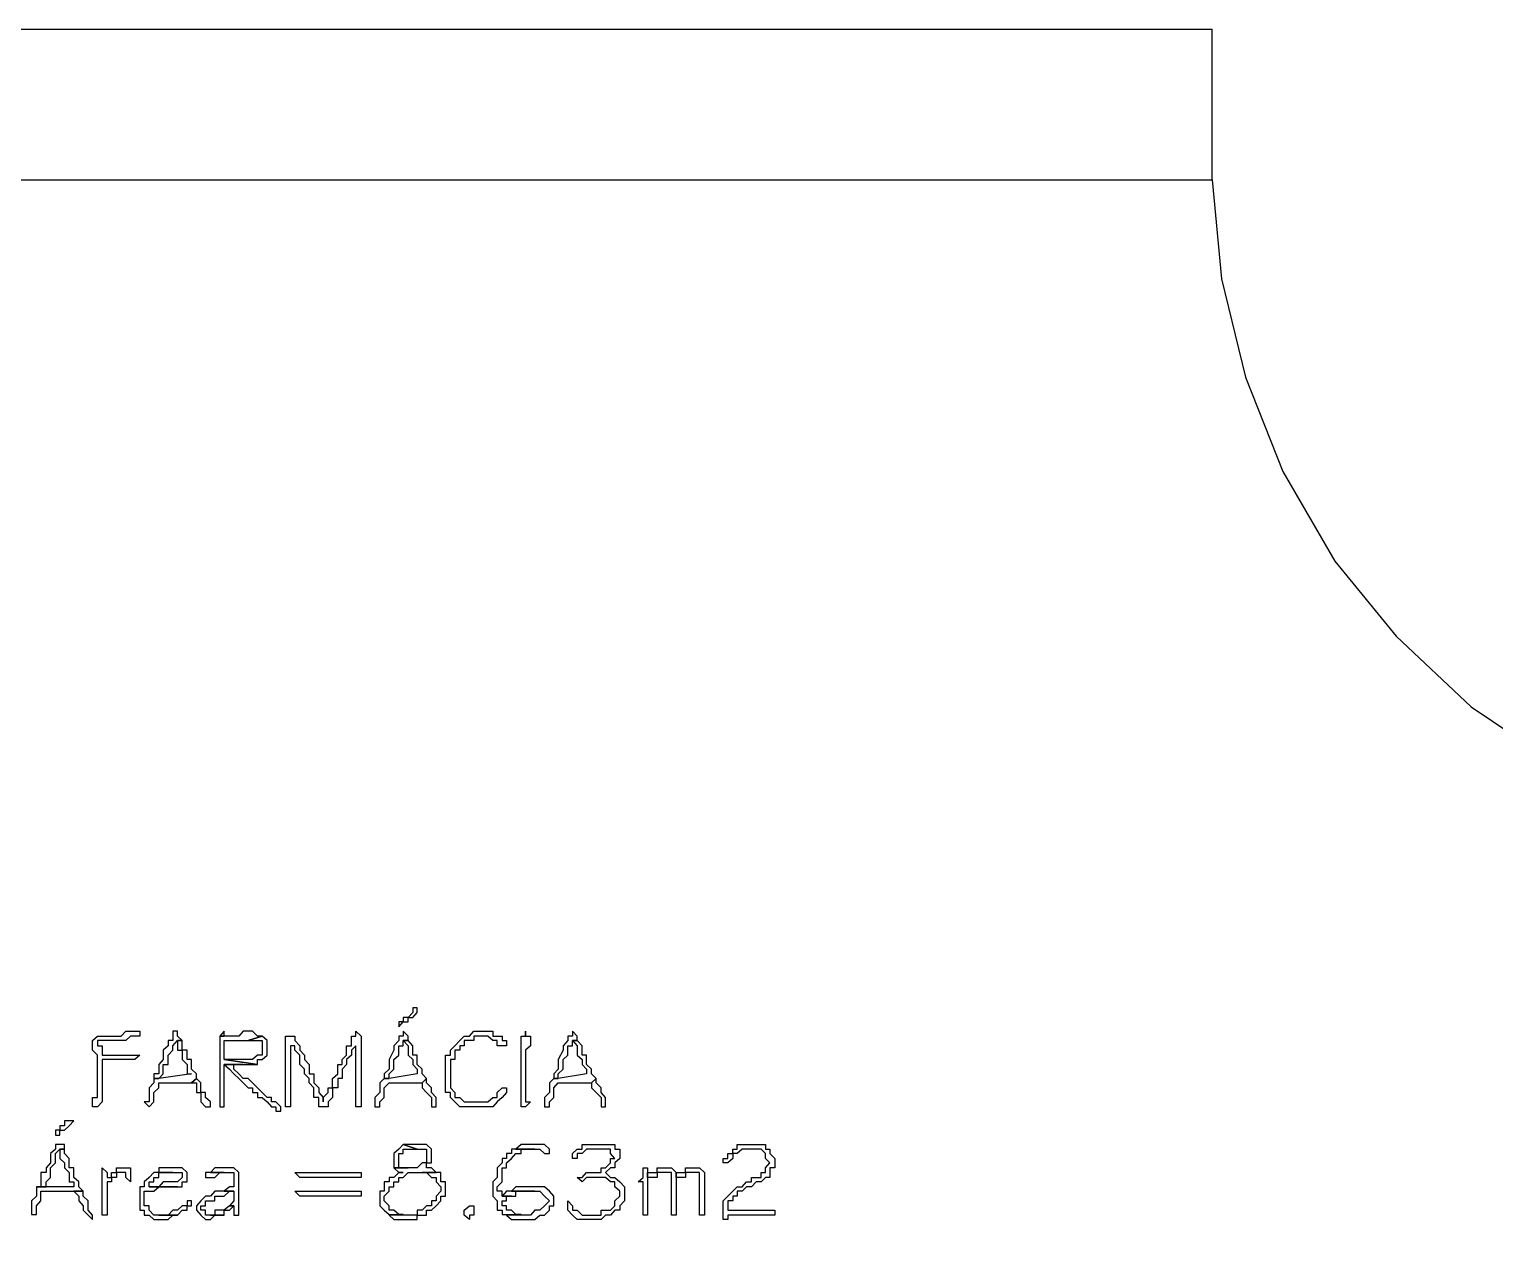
# Model space of a CAD drawing. Header units: millimetres. Extents: x -518.8 to -461.2, y 3.5 to 44.2.
# Drawn here: x -496.894 to -494.911, y 26.279 to 27.934 of the extents above; entities that cross this region are included whole.
import ezdxf

# ---------------------------------------------------------------- set-up
doc = ezdxf.new("R2010")
doc.units = ezdxf.units.MM
doc.header["$MEASUREMENT"] = 0
for name, color, linetype in [('10', 10, 'Continuous'), ('6', 6, 'Continuous'), ('MYSOLIDS', 7, 'Continuous')]:
    doc.layers.add(name, color=color, linetype=linetype)

msp = doc.modelspace()

# ---------------------------------------------------------------- linework, layer by layer
at = {"layer": '10'}
for points in [[(-498.6481, 27.9338), (-495.2933, 27.9338)], [(-495.2933, 27.73), (-495.2933, 27.9338)], [(-498.4504, 25.6488), (-498.4504, 27.73), (-495.2933, 27.73)]]:
    msp.add_lwpolyline(points, dxfattribs=at)
at = {"layer": '6'}
msp.add_lwpolyline([(-495.2933, 27.73), (-495.2805, 27.5962), (-495.2481, 27.4631), (-495.1978, 27.3353), (-495.1271, 27.2142), (-495.0444, 27.1127), (-494.9429, 27.0172), (-494.8286, 26.9406), (-494.7075, 26.8834), (-494.5737, 26.8451), (-494.4399, 26.8263)], dxfattribs=at)
at = {"layer": 'MYSOLIDS'}
for points in [[(-496.3692, 26.6097), (-496.3752, 26.6097), (-496.3752, 26.6037), (-496.3752, 26.6037), (-496.3812, 26.5969), (-496.3812, 26.5969), (-496.388, 26.5969), (-496.388, 26.5909), (-496.394, 26.5909), (-496.394, 26.5909), (-496.394, 26.5842), (-496.394, 26.5842), (-496.394, 26.5842), (-496.388, 26.5909), (-496.388, 26.5909), (-496.3812, 26.5909), (-496.3812, 26.5969), (-496.3752, 26.5969), (-496.3752, 26.5969), (-496.3692, 26.6037), (-496.3692, 26.6037), (-496.3692, 26.6037), (-496.3692, 26.6097), (-496.3692, 26.6097), (-496.3692, 26.6097)], [(-496.7955, 26.5458), (-496.7955, 26.5458), (-496.7887, 26.5458), (-496.7827, 26.5458), (-496.776, 26.5458), (-496.776, 26.5458), (-496.7699, 26.5458), (-496.7632, 26.5458), (-496.7572, 26.5458), (-496.7572, 26.5458), (-496.7572, 26.5458), (-496.7511, 26.5458), (-496.7511, 26.5458), (-496.7444, 26.5458), (-496.7444, 26.5458), (-496.7444, 26.5458), (-496.7444, 26.5458), (-496.7444, 26.5458), (-496.7511, 26.5398), (-496.7511, 26.5398), (-496.7572, 26.5398), (-496.7632, 26.5398), (-496.7699, 26.5398), (-496.776, 26.5398), (-496.7827, 26.5398), (-496.7827, 26.5398), (-496.7887, 26.5398), (-496.7955, 26.5398), (-496.7955, 26.5398), (-496.7955, 26.533), (-496.7955, 26.533), (-496.7955, 26.527), (-496.7955, 26.527), (-496.7955, 26.5203), (-496.7955, 26.5203), (-496.7955, 26.5142), (-496.7955, 26.5082), (-496.7955, 26.5015), (-496.7955, 26.4954), (-496.7955, 26.4887), (-496.7955, 26.4887), (-496.7955, 26.4827), (-496.7955, 26.4827), (-496.8015, 26.4759), (-496.8015, 26.4759), (-496.8015, 26.4759), (-496.8015, 26.4759), (-496.8083, 26.4759), (-496.8083, 26.4759), (-496.8083, 26.4827), (-496.8083, 26.4827), (-496.8083, 26.4887), (-496.8015, 26.4887), (-496.8015, 26.4954), (-496.8015, 26.5015), (-496.8015, 26.5082), (-496.8015, 26.5082), (-496.8015, 26.5142), (-496.8015, 26.5142), (-496.8015, 26.5203), (-496.8015, 26.527), (-496.8015, 26.533), (-496.8015, 26.533), (-496.8015, 26.5398), (-496.8015, 26.5458), (-496.8083, 26.5526), (-496.8083, 26.5526), (-496.8083, 26.5586), (-496.8083, 26.5654), (-496.8083, 26.5654), (-496.8083, 26.5654), (-496.8083, 26.5654), (-496.8015, 26.5714), (-496.8015, 26.5714), (-496.8015, 26.5714), (-496.8015, 26.5714), (-496.7955, 26.5714), (-496.7887, 26.5714), (-496.7827, 26.5714), (-496.7827, 26.5714), (-496.776, 26.5714), (-496.7699, 26.5714), (-496.7632, 26.5782), (-496.7632, 26.5782), (-496.7572, 26.5782), (-496.7511, 26.5782), (-496.7444, 26.5782), (-496.7444, 26.5782), (-496.7444, 26.5782), (-496.7444, 26.5782), (-496.7444, 26.5714), (-496.7444, 26.5714), (-496.7444, 26.5714), (-496.7444, 26.5714), (-496.7511, 26.5714), (-496.7511, 26.5714), (-496.7572, 26.5714), (-496.7632, 26.5654), (-496.7699, 26.5654), (-496.776, 26.5654), (-496.7827, 26.5654), (-496.7887, 26.5654), (-496.7887, 26.5654), (-496.7955, 26.5654), (-496.7955, 26.5654), (-496.8015, 26.5654), (-496.8015, 26.5586), (-496.7955, 26.5586), (-496.7955, 26.5526), (-496.7955, 26.5526), (-496.7955, 26.5458), (-496.7955, 26.5458), (-496.7955, 26.5458), (-496.7955, 26.5458)], [(-496.6933, 26.5782), (-496.6933, 26.5782), (-496.7, 26.5782), (-496.7, 26.5714), (-496.7, 26.5714), (-496.7, 26.5654), (-496.706, 26.5654), (-496.706, 26.5586), (-496.7128, 26.5526), (-496.7128, 26.5398), (-496.7128, 26.5398), (-496.7188, 26.533), (-496.7188, 26.533), (-496.7188, 26.527), (-496.7188, 26.5203), (-496.7256, 26.5203), (-496.7256, 26.5142), (-496.7188, 26.5142), (-496.7128, 26.5203), (-496.7128, 26.5203), (-496.7128, 26.527), (-496.7128, 26.533), (-496.706, 26.533), (-496.706, 26.533), (-496.706, 26.5398), (-496.706, 26.5458), (-496.706, 26.5458), (-496.7, 26.5526), (-496.7, 26.5586), (-496.7, 26.5586), (-496.6933, 26.5654), (-496.6872, 26.5654), (-496.6933, 26.5714), (-496.6933, 26.5782), (-496.6933, 26.5782), (-496.6933, 26.5782)], [(-496.5978, 26.5782), (-496.5978, 26.5782), (-496.5978, 26.5782), (-496.6045, 26.5782), (-496.6105, 26.5714), (-496.6105, 26.5714), (-496.6173, 26.5714), (-496.6173, 26.5714), (-496.6233, 26.5714), (-496.6301, 26.5714), (-496.6361, 26.5714), (-496.6361, 26.4827), (-496.6361, 26.4759), (-496.6301, 26.4759), (-496.6301, 26.4759), (-496.6301, 26.4827), (-496.6301, 26.4827), (-496.6301, 26.533), (-496.6045, 26.533), (-496.6045, 26.533), (-496.5978, 26.533), (-496.5918, 26.533), (-496.5918, 26.533), (-496.585, 26.533), (-496.6301, 26.5398), (-496.6301, 26.5654), (-496.6301, 26.5654), (-496.6233, 26.5654), (-496.6173, 26.5654), (-496.6173, 26.5654), (-496.6105, 26.5654), (-496.6045, 26.5654), (-496.6045, 26.5654), (-496.5978, 26.5654), (-496.579, 26.5714), (-496.579, 26.5714), (-496.585, 26.5714), (-496.585, 26.5714), (-496.5918, 26.5782), (-496.5978, 26.5782), (-496.5978, 26.5782)], [(-496.6301, 26.5782), (-496.6361, 26.5714), (-496.6361, 26.5714), (-496.6301, 26.5714), (-496.6301, 26.5782), (-496.6301, 26.5782), (-496.6301, 26.5782)], [(-496.5406, 26.5586), (-496.5406, 26.5586), (-496.5406, 26.5526), (-496.5406, 26.5458), (-496.5406, 26.5398), (-496.5406, 26.5398), (-496.5406, 26.533), (-496.5406, 26.533), (-496.5406, 26.527), (-496.5406, 26.5203), (-496.5406, 26.5142), (-496.5406, 26.5142), (-496.5406, 26.5082), (-496.5406, 26.5082), (-496.5406, 26.5015), (-496.5406, 26.4954), (-496.5406, 26.4887), (-496.5406, 26.4887), (-496.5406, 26.4827), (-496.5406, 26.4759), (-496.5406, 26.4759), (-496.5406, 26.4759), (-496.5406, 26.4759), (-496.5406, 26.4759), (-496.5474, 26.4759), (-496.5474, 26.4759), (-496.5474, 26.4827), (-496.5474, 26.4827), (-496.5474, 26.4827), (-496.5474, 26.4827), (-496.5474, 26.4887), (-496.5474, 26.4887), (-496.5474, 26.4954), (-496.5474, 26.5015), (-496.5474, 26.5082), (-496.5474, 26.5082), (-496.5474, 26.5142), (-496.5474, 26.5203), (-496.5474, 26.527), (-496.5474, 26.527), (-496.5474, 26.533), (-496.5474, 26.5398), (-496.5474, 26.5458), (-496.5474, 26.5458), (-496.5474, 26.5526), (-496.5474, 26.5586), (-496.5474, 26.5586), (-496.5474, 26.5654), (-496.5474, 26.5654), (-496.5474, 26.5714), (-496.5474, 26.5714), (-496.5474, 26.5714), (-496.5474, 26.5714), (-496.5406, 26.5714), (-496.5406, 26.5714), (-496.5406, 26.5714), (-496.5346, 26.5714), (-496.5346, 26.5654), (-496.5278, 26.5586), (-496.5278, 26.5586), (-496.5278, 26.5526), (-496.5278, 26.5526), (-496.5278, 26.5526), (-496.5218, 26.5458), (-496.5218, 26.5398), (-496.5218, 26.5398), (-496.5151, 26.533), (-496.5151, 26.527), (-496.5151, 26.5203), (-496.509, 26.5203), (-496.509, 26.5142), (-496.509, 26.5142), (-496.509, 26.5082), (-496.5023, 26.5015), (-496.5023, 26.5015), (-496.5023, 26.4954), (-496.4963, 26.4887), (-496.4963, 26.4827), (-496.4963, 26.4827), (-496.4963, 26.4887), (-496.4963, 26.4887), (-496.4895, 26.4954), (-496.4895, 26.4954), (-496.4895, 26.5015), (-496.4835, 26.5015), (-496.4835, 26.5082), (-496.4835, 26.5142), (-496.4835, 26.5142), (-496.4767, 26.5203), (-496.4767, 26.527), (-496.4767, 26.533), (-496.4707, 26.533), (-496.4707, 26.5398), (-496.4647, 26.5458), (-496.4647, 26.5526), (-496.4647, 26.5586), (-496.4579, 26.5586), (-496.4579, 26.5654), (-496.4579, 26.5654), (-496.4579, 26.5714), (-496.4519, 26.5714), (-496.4519, 26.5714), (-496.4519, 26.5782), (-496.4519, 26.5782), (-496.4451, 26.5714), (-496.4451, 26.5714), (-496.4451, 26.5714), (-496.4451, 26.5714), (-496.4451, 26.4827), (-496.4451, 26.4759), (-496.4451, 26.4759), (-496.4519, 26.4759), (-496.4519, 26.4759), (-496.4519, 26.4759), (-496.4519, 26.4759), (-496.4519, 26.4827), (-496.4519, 26.4827), (-496.4519, 26.5586), (-496.4579, 26.5526), (-496.4579, 26.5458), (-496.4647, 26.5398), (-496.4647, 26.5398), (-496.4647, 26.533), (-496.4707, 26.527), (-496.4707, 26.5203), (-496.4707, 26.5142), (-496.4767, 26.5142), (-496.4767, 26.5082), (-496.4767, 26.5082), (-496.4767, 26.5015), (-496.4835, 26.5015), (-496.4835, 26.4954), (-496.4835, 26.4954), (-496.4835, 26.4887), (-496.4835, 26.4887), (-496.4895, 26.4827), (-496.4895, 26.4759), (-496.4963, 26.4759), (-496.4963, 26.4759), (-496.4963, 26.4759), (-496.5023, 26.4759), (-496.5023, 26.4759), (-496.5023, 26.4759), (-496.5023, 26.4827), (-496.5023, 26.4887), (-496.5023, 26.4887), (-496.509, 26.4887), (-496.509, 26.4954), (-496.509, 26.5015), (-496.5151, 26.5082), (-496.5151, 26.5142), (-496.5151, 26.5142), (-496.5218, 26.5203), (-496.5218, 26.527), (-496.5218, 26.527), (-496.5278, 26.533), (-496.5278, 26.5398), (-496.5278, 26.5398), (-496.5278, 26.5458), (-496.5346, 26.5526), (-496.5346, 26.5526), (-496.5346, 26.5586), (-496.5346, 26.5586), (-496.5406, 26.5586), (-496.5406, 26.5586), (-496.5406, 26.5586), (-496.5406, 26.5586)], [(-496.388, 26.5782), (-496.388, 26.5782), (-496.388, 26.5782), (-496.388, 26.5714), (-496.394, 26.5714), (-496.394, 26.5654), (-496.394, 26.5654), (-496.4008, 26.5586), (-496.4008, 26.5526), (-496.4068, 26.5398), (-496.4068, 26.5398), (-496.4068, 26.533), (-496.4068, 26.533), (-496.4068, 26.527), (-496.4136, 26.5203), (-496.4136, 26.5203), (-496.4136, 26.5142), (-496.4068, 26.5142), (-496.4068, 26.5203), (-496.4068, 26.5203), (-496.4008, 26.527), (-496.4008, 26.533), (-496.4008, 26.533), (-496.4008, 26.533), (-496.4008, 26.5398), (-496.394, 26.5458), (-496.394, 26.5458), (-496.394, 26.5526), (-496.394, 26.5586), (-496.388, 26.5586), (-496.388, 26.5654), (-496.3812, 26.5654), (-496.3812, 26.5714), (-496.388, 26.5782), (-496.388, 26.5782), (-496.388, 26.5782)], [(-496.2797, 26.5714), (-496.2857, 26.5714), (-496.2925, 26.5714), (-496.2925, 26.5654), (-496.2985, 26.5654), (-496.3053, 26.5654), (-496.3053, 26.5586), (-496.3113, 26.5586), (-496.3113, 26.5526), (-496.3113, 26.5526), (-496.3181, 26.5526), (-496.3181, 26.5458), (-496.3181, 26.5398), (-496.3241, 26.5398), (-496.3241, 26.5398), (-496.3241, 26.533), (-496.3241, 26.527), (-496.3241, 26.5203), (-496.3241, 26.5203), (-496.3241, 26.5142), (-496.3241, 26.5082), (-496.3241, 26.5082), (-496.3241, 26.5015), (-496.3181, 26.4954), (-496.3181, 26.4954), (-496.3181, 26.4887), (-496.3113, 26.4887), (-496.3113, 26.4887), (-496.3053, 26.4827), (-496.2985, 26.4827), (-496.2985, 26.4827), (-496.2925, 26.4827), (-496.2925, 26.4827), (-496.2857, 26.4827), (-496.2797, 26.4827), (-496.2737, 26.4827), (-496.2737, 26.4827), (-496.2737, 26.4827), (-496.2669, 26.4887), (-496.2609, 26.4887), (-496.2609, 26.4954), (-496.2609, 26.4954), (-496.2542, 26.5015), (-496.2542, 26.5015), (-496.2481, 26.5015), (-496.2481, 26.5015), (-496.2481, 26.5015), (-496.2481, 26.5015), (-496.2481, 26.5015), (-496.2481, 26.4954), (-496.2481, 26.4954), (-496.2542, 26.4887), (-496.2542, 26.4887), (-496.2609, 26.4827), (-496.2609, 26.4827), (-496.2669, 26.4759), (-496.2669, 26.4759), (-496.2737, 26.4759), (-496.2737, 26.4759), (-496.2797, 26.4759), (-496.2857, 26.4759), (-496.2857, 26.4759), (-496.2925, 26.4759), (-496.2925, 26.4759), (-496.2985, 26.4759), (-496.3053, 26.4759), (-496.3053, 26.4759), (-496.3113, 26.4759), (-496.3181, 26.4827), (-496.3181, 26.4827), (-496.3241, 26.4887), (-496.3241, 26.4887), (-496.3241, 26.4954), (-496.3308, 26.4954), (-496.3308, 26.5015), (-496.3308, 26.5082), (-496.3308, 26.5082), (-496.3308, 26.5142), (-496.3308, 26.5203), (-496.3308, 26.5203), (-496.3308, 26.527), (-496.3308, 26.533), (-496.3308, 26.5398), (-496.3308, 26.5398), (-496.3308, 26.5458), (-496.3241, 26.5458), (-496.3241, 26.5526), (-496.3181, 26.5586), (-496.3181, 26.5586), (-496.3181, 26.5586), (-496.3113, 26.5654), (-496.3113, 26.5654), (-496.3053, 26.5714), (-496.2985, 26.5714), (-496.2985, 26.5714), (-496.2925, 26.5782), (-496.2857, 26.5782), (-496.2857, 26.5782), (-496.2797, 26.5782), (-496.2797, 26.5782), (-496.2737, 26.5782), (-496.2669, 26.5782), (-496.2669, 26.5714), (-496.2609, 26.5714), (-496.2542, 26.5714), (-496.2542, 26.5654), (-496.2481, 26.5654), (-496.2481, 26.5586), (-496.2481, 26.5586), (-496.2481, 26.5586), (-496.2481, 26.5586), (-496.2542, 26.5586), (-496.2542, 26.5586), (-496.2542, 26.5586), (-496.2542, 26.5586), (-496.2609, 26.5586), (-496.2609, 26.5586), (-496.2609, 26.5654), (-496.2669, 26.5654), (-496.2669, 26.5654), (-496.2737, 26.5714), (-496.2797, 26.5714), (-496.2797, 26.5714), (-496.2797, 26.5714), (-496.2797, 26.5714), (-496.2797, 26.5714)], [(-496.2226, 26.5142), (-496.2226, 26.5142), (-496.2226, 26.5082), (-496.2226, 26.5015), (-496.2226, 26.4954), (-496.2226, 26.4954), (-496.2226, 26.4887), (-496.2226, 26.4827), (-496.2158, 26.4827), (-496.2158, 26.4827), (-496.2226, 26.4759), (-496.2226, 26.4759), (-496.2226, 26.4759), (-496.2226, 26.4759), (-496.2226, 26.4759), (-496.2226, 26.4759), (-496.2286, 26.4759), (-496.2286, 26.4759), (-496.2286, 26.4827), (-496.2286, 26.4827), (-496.2286, 26.4827), (-496.2286, 26.4887), (-496.2286, 26.4887), (-496.2286, 26.4954), (-496.2286, 26.5015), (-496.2286, 26.5082), (-496.2286, 26.5142), (-496.2286, 26.5142), (-496.2286, 26.5203), (-496.2286, 26.527), (-496.2286, 26.527), (-496.2286, 26.533), (-496.2286, 26.5398), (-496.2286, 26.5458), (-496.2286, 26.5458), (-496.2286, 26.5526), (-496.2286, 26.5586), (-496.2286, 26.5654), (-496.2286, 26.5654), (-496.2286, 26.5714), (-496.2286, 26.5714), (-496.2286, 26.5714), (-496.2226, 26.5714), (-496.2226, 26.5714), (-496.2226, 26.5782), (-496.2226, 26.5782), (-496.2226, 26.5714), (-496.2226, 26.5714), (-496.2158, 26.5714), (-496.2158, 26.5714), (-496.2158, 26.5654), (-496.2158, 26.5654), (-496.2158, 26.5586), (-496.2158, 26.5586), (-496.2226, 26.5526), (-496.2226, 26.5458), (-496.2226, 26.5458), (-496.2226, 26.5398), (-496.2226, 26.533), (-496.2226, 26.527), (-496.2226, 26.527), (-496.2226, 26.5203), (-496.2226, 26.5142), (-496.2226, 26.5142), (-496.2226, 26.5142), (-496.2226, 26.5142)], [(-496.1587, 26.5782), (-496.1587, 26.5782), (-496.1587, 26.5782), (-496.1587, 26.5714), (-496.1654, 26.5714), (-496.1654, 26.5654), (-496.1654, 26.5654), (-496.1714, 26.5586), (-496.1714, 26.5526), (-496.1782, 26.5398), (-496.1782, 26.5398), (-496.1782, 26.533), (-496.1782, 26.533), (-496.1782, 26.527), (-496.1842, 26.5203), (-496.1842, 26.5203), (-496.1842, 26.5142), (-496.1782, 26.5142), (-496.1782, 26.5203), (-496.1782, 26.5203), (-496.1714, 26.527), (-496.1714, 26.533), (-496.1714, 26.533), (-496.1714, 26.533), (-496.1714, 26.5398), (-496.1654, 26.5458), (-496.1654, 26.5458), (-496.1654, 26.5526), (-496.1654, 26.5586), (-496.1587, 26.5586), (-496.1587, 26.5654), (-496.1527, 26.5654), (-496.1527, 26.5714), (-496.1587, 26.5782), (-496.1587, 26.5782), (-496.1587, 26.5782)], [(-496.6872, 26.5654), (-496.6933, 26.5654), (-496.6933, 26.5654), (-496.6933, 26.5586), (-496.6933, 26.5526), (-496.6872, 26.5526), (-496.6872, 26.5458), (-496.6872, 26.5398), (-496.6872, 26.5398), (-496.6805, 26.533), (-496.6805, 26.533), (-496.6805, 26.527), (-496.6805, 26.5203), (-496.6745, 26.5203), (-496.7188, 26.5142), (-496.7256, 26.5142), (-496.7256, 26.5082), (-496.7256, 26.5082), (-496.7316, 26.5015), (-496.7316, 26.4954), (-496.7316, 26.4954), (-496.7316, 26.4887), (-496.7316, 26.4827), (-496.7384, 26.4827), (-496.7384, 26.4827), (-496.7316, 26.4759), (-496.7316, 26.4759), (-496.7316, 26.4759), (-496.7316, 26.4759), (-496.7256, 26.4827), (-496.7256, 26.4887), (-496.7256, 26.4887), (-496.7256, 26.4954), (-496.7188, 26.5015), (-496.7188, 26.5015), (-496.7188, 26.5082), (-496.6745, 26.5082), (-496.6677, 26.5142), (-496.6677, 26.5142), (-496.6677, 26.5203), (-496.6745, 26.527), (-496.6745, 26.527), (-496.6745, 26.533), (-496.6745, 26.5398), (-496.6805, 26.5398), (-496.6805, 26.5458), (-496.6805, 26.5458), (-496.6805, 26.5526), (-496.6805, 26.5526), (-496.6872, 26.5526), (-496.6872, 26.5586), (-496.6872, 26.5654), (-496.6872, 26.5654), (-496.6872, 26.5654)], [(-496.579, 26.5714), (-496.5978, 26.5654), (-496.5978, 26.5654), (-496.5918, 26.5654), (-496.585, 26.5654), (-496.585, 26.5654), (-496.579, 26.5654), (-496.579, 26.5586), (-496.579, 26.5526), (-496.579, 26.5526), (-496.579, 26.5526), (-496.579, 26.5458), (-496.585, 26.5458), (-496.5918, 26.5398), (-496.5918, 26.5398), (-496.5918, 26.5398), (-496.5978, 26.5398), (-496.6045, 26.5398), (-496.6045, 26.5398), (-496.6105, 26.5398), (-496.6173, 26.5398), (-496.6233, 26.5398), (-496.6301, 26.5398), (-496.585, 26.533), (-496.585, 26.5398), (-496.579, 26.5398), (-496.579, 26.5398), (-496.5722, 26.5458), (-496.5722, 26.5458), (-496.5722, 26.5526), (-496.5722, 26.5526), (-496.5722, 26.5586), (-496.5722, 26.5654), (-496.5722, 26.5654), (-496.579, 26.5714), (-496.579, 26.5714)], [(-496.3812, 26.5654), (-496.388, 26.5654), (-496.388, 26.5654), (-496.3812, 26.5586), (-496.3812, 26.5526), (-496.3812, 26.5526), (-496.3812, 26.5458), (-496.3752, 26.5398), (-496.3752, 26.5398), (-496.3752, 26.533), (-496.3752, 26.533), (-496.3692, 26.527), (-496.3692, 26.5203), (-496.3692, 26.5203), (-496.4068, 26.5142), (-496.4136, 26.5142), (-496.4196, 26.5082), (-496.4196, 26.5082), (-496.4196, 26.5015), (-496.4196, 26.4954), (-496.4196, 26.4954), (-496.4263, 26.4887), (-496.4263, 26.4827), (-496.4263, 26.4827), (-496.4263, 26.4827), (-496.4263, 26.4759), (-496.4263, 26.4759), (-496.4196, 26.4759), (-496.4196, 26.4759), (-496.4196, 26.4827), (-496.4136, 26.4887), (-496.4136, 26.4887), (-496.4136, 26.4954), (-496.4136, 26.5015), (-496.4136, 26.5015), (-496.4068, 26.5082), (-496.3624, 26.5082), (-496.3564, 26.5142), (-496.3564, 26.5142), (-496.3624, 26.5203), (-496.3624, 26.527), (-496.3624, 26.527), (-496.3692, 26.533), (-496.3692, 26.5398), (-496.3692, 26.5398), (-496.3692, 26.5458), (-496.3752, 26.5458), (-496.3752, 26.5526), (-496.3752, 26.5526), (-496.3752, 26.5526), (-496.3752, 26.5586), (-496.3812, 26.5654), (-496.3812, 26.5654), (-496.3812, 26.5654)], [(-496.1527, 26.5654), (-496.1587, 26.5654), (-496.1587, 26.5654), (-496.1527, 26.5586), (-496.1527, 26.5526), (-496.1527, 26.5526), (-496.1527, 26.5458), (-496.1459, 26.5398), (-496.1459, 26.5398), (-496.1459, 26.533), (-496.1459, 26.533), (-496.1399, 26.527), (-496.1399, 26.5203), (-496.1399, 26.5203), (-496.1782, 26.5142), (-496.1842, 26.5142), (-496.1902, 26.5082), (-496.1902, 26.5082), (-496.1902, 26.5015), (-496.1902, 26.4954), (-496.1902, 26.4954), (-496.197, 26.4887), (-496.197, 26.4827), (-496.197, 26.4827), (-496.197, 26.4827), (-496.197, 26.4759), (-496.197, 26.4759), (-496.1902, 26.4759), (-496.1902, 26.4759), (-496.1902, 26.4827), (-496.1842, 26.4887), (-496.1842, 26.4887), (-496.1842, 26.4954), (-496.1842, 26.5015), (-496.1842, 26.5015), (-496.1782, 26.5082), (-496.1331, 26.5082), (-496.1271, 26.5142), (-496.1271, 26.5142), (-496.1331, 26.5203), (-496.1331, 26.527), (-496.1331, 26.527), (-496.1399, 26.533), (-496.1399, 26.5398), (-496.1399, 26.5398), (-496.1399, 26.5458), (-496.1459, 26.5458), (-496.1459, 26.5526), (-496.1459, 26.5526), (-496.1459, 26.5526), (-496.1459, 26.5586), (-496.1527, 26.5654), (-496.1527, 26.5654), (-496.1527, 26.5654)], [(-496.6677, 26.5142), (-496.6745, 26.5082), (-496.6745, 26.5082), (-496.6677, 26.5082), (-496.6677, 26.5015), (-496.6677, 26.4954), (-496.6617, 26.4954), (-496.6617, 26.4887), (-496.6617, 26.4827), (-496.6557, 26.4759), (-496.6557, 26.4759), (-496.6557, 26.4759), (-496.6489, 26.4759), (-496.6489, 26.4759), (-496.6489, 26.4827), (-496.6557, 26.4887), (-496.6557, 26.4954), (-496.6617, 26.4954), (-496.6617, 26.5015), (-496.6617, 26.5082), (-496.6677, 26.5142), (-496.6677, 26.5142)], [(-496.6045, 26.533), (-496.6301, 26.533), (-496.6233, 26.527), (-496.6233, 26.527), (-496.6173, 26.5203), (-496.6105, 26.5142), (-496.6105, 26.5142), (-496.6045, 26.5082), (-496.6045, 26.5082), (-496.5978, 26.5015), (-496.5978, 26.5015), (-496.5918, 26.5015), (-496.5918, 26.4954), (-496.585, 26.4954), (-496.585, 26.4887), (-496.579, 26.4887), (-496.579, 26.4887), (-496.5722, 26.4827), (-496.5662, 26.4759), (-496.5662, 26.4759), (-496.5602, 26.4759), (-496.5602, 26.4699), (-496.5534, 26.4699), (-496.5534, 26.4759), (-496.5534, 26.4759), (-496.5534, 26.4759), (-496.5534, 26.4759), (-496.5602, 26.4827), (-496.5602, 26.4827), (-496.5662, 26.4827), (-496.5662, 26.4887), (-496.5662, 26.4887), (-496.5722, 26.4887), (-496.579, 26.4954), (-496.579, 26.4954), (-496.585, 26.5015), (-496.585, 26.5015), (-496.5918, 26.5082), (-496.5918, 26.5082), (-496.5978, 26.5142), (-496.5978, 26.5142), (-496.6045, 26.5142), (-496.6105, 26.5203), (-496.6105, 26.5203), (-496.6173, 26.527), (-496.6173, 26.533), (-496.6173, 26.533), (-496.6105, 26.533), (-496.6045, 26.533), (-496.6045, 26.533)], [(-496.3564, 26.5142), (-496.3624, 26.5082), (-496.3624, 26.5082), (-496.3624, 26.5082), (-496.3624, 26.5015), (-496.3564, 26.4954), (-496.3564, 26.4954), (-496.3496, 26.4887), (-496.3496, 26.4827), (-496.3496, 26.4759), (-496.3436, 26.4759), (-496.3436, 26.4759), (-496.3436, 26.4759), (-496.3436, 26.4759), (-496.3436, 26.4827), (-496.3436, 26.4887), (-496.3496, 26.4954), (-496.3496, 26.4954), (-496.3496, 26.5015), (-496.3564, 26.5082), (-496.3564, 26.5142), (-496.3564, 26.5142)], [(-496.1271, 26.5142), (-496.1331, 26.5082), (-496.1331, 26.5082), (-496.1331, 26.5082), (-496.1331, 26.5015), (-496.1271, 26.4954), (-496.1271, 26.4954), (-496.1203, 26.4887), (-496.1203, 26.4827), (-496.1203, 26.4759), (-496.1143, 26.4759), (-496.1143, 26.4759), (-496.1143, 26.4759), (-496.1143, 26.4759), (-496.1143, 26.4827), (-496.1143, 26.4887), (-496.1203, 26.4954), (-496.1203, 26.4954), (-496.1203, 26.5015), (-496.1271, 26.5082), (-496.1271, 26.5142), (-496.1271, 26.5142)], [(-496.8399, 26.4571), (-496.8399, 26.4571), (-496.8466, 26.4571), (-496.8466, 26.4571), (-496.8466, 26.4503), (-496.8527, 26.4503), (-496.8527, 26.4443), (-496.8587, 26.4443), (-496.8587, 26.4443), (-496.8587, 26.4375), (-496.8587, 26.4375), (-496.8587, 26.4375), (-496.8587, 26.4375), (-496.8527, 26.4375), (-496.8527, 26.4375), (-496.8527, 26.4443), (-496.8466, 26.4443), (-496.8466, 26.4443), (-496.8399, 26.4503), (-496.8399, 26.4503), (-496.8399, 26.4503), (-496.8339, 26.4571), (-496.8339, 26.4571), (-496.8399, 26.4571), (-496.8399, 26.4571)], [(-496.8466, 26.4188), (-496.8527, 26.4188), (-496.8527, 26.4127), (-496.8527, 26.4127), (-496.8527, 26.406), (-496.8466, 26.4), (-496.8466, 26.4), (-496.8466, 26.3932), (-496.8466, 26.3932), (-496.8399, 26.3872), (-496.8399, 26.3804), (-496.8399, 26.3744), (-496.8339, 26.3744), (-496.8339, 26.3676), (-496.8714, 26.3676), (-496.8842, 26.3676), (-496.8842, 26.3616), (-496.8842, 26.3548), (-496.8842, 26.3548), (-496.891, 26.3488), (-496.891, 26.3488), (-496.891, 26.3421), (-496.891, 26.336), (-496.891, 26.33), (-496.891, 26.33), (-496.891, 26.33), (-496.891, 26.33), (-496.891, 26.33), (-496.8842, 26.33), (-496.8842, 26.336), (-496.8842, 26.3421), (-496.8842, 26.3421), (-496.8782, 26.3488), (-496.8782, 26.3488), (-496.8782, 26.3548), (-496.8782, 26.3616), (-496.8339, 26.3616), (-496.8211, 26.3616), (-496.8271, 26.3676), (-496.8271, 26.3744), (-496.8271, 26.3744), (-496.8339, 26.3804), (-496.8339, 26.3872), (-496.8339, 26.3872), (-496.8339, 26.3932), (-496.8399, 26.3932), (-496.8399, 26.4), (-496.8399, 26.4), (-496.8399, 26.406), (-496.8399, 26.406), (-496.8466, 26.4127), (-496.8466, 26.4127), (-496.8466, 26.4188), (-496.8466, 26.4188)], [(-496.8527, 26.4248), (-496.8527, 26.4248), (-496.8527, 26.4248), (-496.8587, 26.4248), (-496.8587, 26.4188), (-496.8587, 26.4188), (-496.8654, 26.4127), (-496.8654, 26.406), (-496.8654, 26.4), (-496.8714, 26.3932), (-496.8714, 26.3872), (-496.8714, 26.3872), (-496.8782, 26.3872), (-496.8782, 26.3804), (-496.8782, 26.3744), (-496.8782, 26.3676), (-496.8842, 26.3676), (-496.8714, 26.3676), (-496.8714, 26.3676), (-496.8714, 26.3744), (-496.8714, 26.3744), (-496.8654, 26.3804), (-496.8654, 26.3872), (-496.8654, 26.3872), (-496.8654, 26.3932), (-496.8654, 26.3932), (-496.8587, 26.4), (-496.8587, 26.406), (-496.8587, 26.406), (-496.8587, 26.4127), (-496.8527, 26.4188), (-496.8466, 26.4188), (-496.8466, 26.4248), (-496.8527, 26.4248), (-496.8527, 26.4248), (-496.8527, 26.4248)], [(-496.3692, 26.4248), (-496.3752, 26.4248), (-496.3752, 26.4248), (-496.3812, 26.4248), (-496.388, 26.4248), (-496.388, 26.4248), (-496.3692, 26.4188), (-496.3692, 26.4188), (-496.3624, 26.4188), (-496.3564, 26.4188), (-496.3564, 26.4188), (-496.3564, 26.4127), (-496.3564, 26.4127), (-496.3564, 26.406), (-496.3564, 26.406), (-496.3564, 26.4), (-496.3624, 26.4), (-496.3624, 26.4), (-496.3692, 26.3932), (-496.3692, 26.3932), (-496.3752, 26.3932), (-496.3812, 26.3932), (-496.4008, 26.3932), (-496.4008, 26.3932), (-496.394, 26.3872), (-496.388, 26.3872), (-496.394, 26.3872), (-496.4008, 26.3804), (-496.4008, 26.3804), (-496.4068, 26.3804), (-496.4068, 26.3744), (-496.4136, 26.3744), (-496.4136, 26.3676), (-496.4136, 26.3616), (-496.4196, 26.3616), (-496.4196, 26.3548), (-496.4196, 26.3488), (-496.4196, 26.3488), (-496.4196, 26.3421), (-496.4136, 26.336), (-496.4136, 26.336), (-496.4068, 26.33), (-496.4068, 26.33), (-496.388, 26.33), (-496.388, 26.33), (-496.394, 26.33), (-496.394, 26.33), (-496.4008, 26.336), (-496.4068, 26.336), (-496.4068, 26.336), (-496.4068, 26.3421), (-496.4136, 26.3488), (-496.4136, 26.3488), (-496.4136, 26.3488), (-496.4136, 26.3548), (-496.4068, 26.3616), (-496.4068, 26.3616), (-496.4068, 26.3676), (-496.4008, 26.3676), (-496.4008, 26.3744), (-496.394, 26.3744), (-496.394, 26.3804), (-496.388, 26.3804), (-496.388, 26.3804), (-496.3812, 26.3872), (-496.3812, 26.3872), (-496.3752, 26.3872), (-496.3692, 26.3872), (-496.3624, 26.3872), (-496.3436, 26.3872), (-496.3496, 26.3932), (-496.3564, 26.3932), (-496.3564, 26.3932), (-496.3564, 26.3932), (-496.3564, 26.4), (-496.3496, 26.4), (-496.3496, 26.4), (-496.3496, 26.406), (-496.3496, 26.4127), (-496.3496, 26.4127), (-496.3496, 26.4188), (-496.3496, 26.4188), (-496.3564, 26.4248), (-496.3564, 26.4248), (-496.3564, 26.4248), (-496.3624, 26.4248), (-496.3692, 26.4248), (-496.3692, 26.4248)], [(-496.388, 26.4248), (-496.394, 26.4188), (-496.394, 26.4188), (-496.4008, 26.4127), (-496.4008, 26.4127), (-496.4008, 26.406), (-496.4008, 26.4), (-496.4008, 26.4), (-496.4008, 26.4), (-496.4008, 26.3932), (-496.3812, 26.3932), (-496.3812, 26.3932), (-496.388, 26.3932), (-496.394, 26.3932), (-496.394, 26.4), (-496.394, 26.406), (-496.394, 26.406), (-496.394, 26.406), (-496.394, 26.4127), (-496.388, 26.4127), (-496.388, 26.4188), (-496.3812, 26.4188), (-496.3812, 26.4188), (-496.3752, 26.4188), (-496.3692, 26.4188), (-496.388, 26.4248), (-496.388, 26.4248)], [(-496.2354, 26.4188), (-496.2354, 26.4188), (-496.2414, 26.4188), (-496.2414, 26.4127), (-496.2481, 26.4127), (-496.2481, 26.406), (-496.2542, 26.406), (-496.2542, 26.4), (-496.2542, 26.4), (-496.2609, 26.3932), (-496.2609, 26.3872), (-496.2609, 26.3872), (-496.2609, 26.3872), (-496.2609, 26.3804), (-496.2669, 26.3744), (-496.2669, 26.3744), (-496.2669, 26.3676), (-496.2669, 26.3616), (-496.2669, 26.3616), (-496.2669, 26.3548), (-496.2609, 26.3488), (-496.2609, 26.3488), (-496.2609, 26.3421), (-496.2609, 26.336), (-496.2542, 26.336), (-496.2542, 26.33), (-496.2481, 26.33), (-496.2286, 26.33), (-496.2286, 26.33), (-496.2354, 26.33), (-496.2414, 26.336), (-496.2414, 26.336), (-496.2481, 26.336), (-496.2481, 26.3421), (-496.2542, 26.3421), (-496.2542, 26.3488), (-496.2481, 26.3488), (-496.2481, 26.3548), (-496.2414, 26.3548), (-496.2542, 26.3548), (-496.2542, 26.3548), (-496.2542, 26.3616), (-496.2609, 26.3616), (-496.2609, 26.3676), (-496.2609, 26.3676), (-496.2542, 26.3744), (-496.2542, 26.3804), (-496.2542, 26.3872), (-496.2542, 26.3872), (-496.2542, 26.3932), (-496.2481, 26.3932), (-496.2481, 26.4), (-496.2481, 26.4), (-496.2414, 26.406), (-496.2414, 26.406), (-496.2354, 26.4127), (-496.2286, 26.4127), (-496.2286, 26.4188), (-496.2286, 26.4188), (-496.2226, 26.4188), (-496.2158, 26.4188), (-496.2098, 26.4188), (-496.2354, 26.4188), (-496.2354, 26.4188)], [(-496.2098, 26.4248), (-496.2098, 26.4248), (-496.2158, 26.4248), (-496.2226, 26.4248), (-496.2226, 26.4248), (-496.2286, 26.4248), (-496.2354, 26.4188), (-496.2098, 26.4188), (-496.2098, 26.4188), (-496.203, 26.4188), (-496.203, 26.4188), (-496.197, 26.4127), (-496.197, 26.4127), (-496.1902, 26.4127), (-496.1902, 26.4127), (-496.1902, 26.4127), (-496.1902, 26.4127), (-496.1902, 26.4188), (-496.1902, 26.4188), (-496.197, 26.4248), (-496.197, 26.4248), (-496.203, 26.4248), (-496.2098, 26.4248), (-496.2098, 26.4248), (-496.2098, 26.4248)], [(-496.1143, 26.3872), (-496.1143, 26.3872), (-496.1075, 26.3804), (-496.1015, 26.3804), (-496.1015, 26.3804), (-496.0948, 26.3744), (-496.0948, 26.3744), (-496.0887, 26.3676), (-496.0887, 26.3616), (-496.0887, 26.3616), (-496.0887, 26.3548), (-496.0887, 26.3548), (-496.0887, 26.3488), (-496.0948, 26.3421), (-496.0948, 26.3421), (-496.0948, 26.336), (-496.1015, 26.336), (-496.1015, 26.336), (-496.1075, 26.3293), (-496.1075, 26.3293), (-496.1143, 26.3293), (-496.1203, 26.3233), (-496.1203, 26.3233), (-496.1271, 26.3233), (-496.1331, 26.3233), (-496.1399, 26.3233), (-496.1399, 26.3233), (-496.1459, 26.3233), (-496.1527, 26.3233), (-496.1587, 26.3293), (-496.1587, 26.3293), (-496.1654, 26.336), (-496.1654, 26.336), (-496.1654, 26.3421), (-496.1654, 26.3421), (-496.1654, 26.3488), (-496.1654, 26.3488), (-496.1654, 26.3488), (-496.1654, 26.3488), (-496.1587, 26.3421), (-496.1587, 26.3421), (-496.1587, 26.3421), (-496.1587, 26.3421), (-496.1587, 26.336), (-496.1527, 26.336), (-496.1527, 26.336), (-496.1459, 26.3293), (-496.1459, 26.3293), (-496.1399, 26.3293), (-496.1399, 26.3293), (-496.1331, 26.3293), (-496.1271, 26.3293), (-496.1203, 26.3293), (-496.1203, 26.336), (-496.1143, 26.336), (-496.1075, 26.336), (-496.1075, 26.336), (-496.1015, 26.3421), (-496.1015, 26.3421), (-496.1015, 26.3488), (-496.0948, 26.3548), (-496.0948, 26.3548), (-496.0948, 26.3548), (-496.0948, 26.3616), (-496.1015, 26.3676), (-496.1015, 26.3676), (-496.1015, 26.3744), (-496.1075, 26.3744), (-496.1143, 26.3804), (-496.1143, 26.3804), (-496.1203, 26.3804), (-496.1203, 26.3804), (-496.1271, 26.3804), (-496.1331, 26.3804), (-496.1331, 26.3804), (-496.1399, 26.3804), (-496.1459, 26.3744), (-496.1459, 26.3744), (-496.1459, 26.3744), (-496.1459, 26.3744), (-496.1527, 26.3804), (-496.1527, 26.3804), (-496.1459, 26.3804), (-496.1459, 26.3804), (-496.1399, 26.3872), (-496.1331, 26.3872), (-496.1331, 26.3872), (-496.1271, 26.3872), (-496.1203, 26.3872), (-496.1203, 26.3932), (-496.1143, 26.3932), (-496.1143, 26.3932), (-496.1075, 26.4), (-496.1075, 26.406), (-496.1015, 26.406), (-496.1015, 26.406), (-496.1075, 26.4127), (-496.1075, 26.4188), (-496.1075, 26.4188), (-496.1143, 26.4188), (-496.1143, 26.4188), (-496.1203, 26.4188), (-496.1271, 26.4188), (-496.1331, 26.4188), (-496.1331, 26.4188), (-496.1399, 26.4188), (-496.1399, 26.4188), (-496.1459, 26.4127), (-496.1527, 26.4127), (-496.1527, 26.4127), (-496.1527, 26.406), (-496.1527, 26.406), (-496.1587, 26.406), (-496.1587, 26.406), (-496.1587, 26.406), (-496.1587, 26.406), (-496.1587, 26.406), (-496.1587, 26.406), (-496.1587, 26.4127), (-496.1587, 26.4127), (-496.1527, 26.4188), (-496.1527, 26.4188), (-496.1527, 26.4188), (-496.1459, 26.4188), (-496.1459, 26.4248), (-496.1399, 26.4248), (-496.1331, 26.4248), (-496.1331, 26.4248), (-496.1271, 26.4248), (-496.1203, 26.4248), (-496.1203, 26.4248), (-496.1143, 26.4248), (-496.1143, 26.4248), (-496.1075, 26.4248), (-496.1015, 26.4248), (-496.1015, 26.4248), (-496.1015, 26.4188), (-496.0948, 26.4188), (-496.0948, 26.4127), (-496.0948, 26.4127), (-496.0948, 26.406), (-496.1015, 26.4), (-496.1015, 26.4), (-496.1015, 26.3932), (-496.1075, 26.3932), (-496.1075, 26.3932), (-496.1143, 26.3872), (-496.1143, 26.3872), (-496.1143, 26.3872), (-496.1143, 26.3872), (-496.1143, 26.3872), (-496.1143, 26.3872)], [(-495.9489, 26.336), (-495.891, 26.336), (-495.885, 26.336), (-495.885, 26.336), (-495.885, 26.3293), (-495.885, 26.3293), (-495.885, 26.3293), (-495.885, 26.3293), (-495.891, 26.3293), (-495.891, 26.3293), (-495.9489, 26.3293), (-495.9489, 26.3233), (-495.9489, 26.3233), (-495.9549, 26.3233), (-495.9549, 26.3233), (-495.9549, 26.3293), (-495.9549, 26.3293), (-495.9549, 26.3293), (-495.9549, 26.3293), (-495.9549, 26.336), (-495.9549, 26.3421), (-495.9549, 26.3421), (-495.9549, 26.3488), (-495.9549, 26.3488), (-495.9489, 26.3548), (-495.9489, 26.3548), (-495.9421, 26.3616), (-495.9421, 26.3616), (-495.9421, 26.3616), (-495.9361, 26.3676), (-495.9361, 26.3676), (-495.9293, 26.3676), (-495.9233, 26.3744), (-495.9166, 26.3744), (-495.9166, 26.3804), (-495.9105, 26.3804), (-495.9038, 26.3804), (-495.9038, 26.3804), (-495.9038, 26.3872), (-495.8978, 26.3872), (-495.8978, 26.3932), (-495.8978, 26.3932), (-495.8918, 26.4), (-495.8918, 26.4), (-495.8978, 26.406), (-495.8978, 26.4127), (-495.8978, 26.4127), (-495.8978, 26.4127), (-495.9038, 26.4188), (-495.9105, 26.4188), (-495.9105, 26.4188), (-495.9166, 26.4188), (-495.9233, 26.4188), (-495.9233, 26.4188), (-495.9293, 26.4188), (-495.9293, 26.4188), (-495.9361, 26.4127), (-495.9421, 26.4127), (-495.9421, 26.406), (-495.9421, 26.406), (-495.9421, 26.406), (-495.9489, 26.4), (-495.9489, 26.4), (-495.9489, 26.4), (-495.9549, 26.4), (-495.9549, 26.4), (-495.9549, 26.4), (-495.9549, 26.4), (-495.9549, 26.406), (-495.9489, 26.406), (-495.9489, 26.4127), (-495.9421, 26.4127), (-495.9421, 26.4127), (-495.9421, 26.4188), (-495.9361, 26.4188), (-495.9361, 26.4248), (-495.9293, 26.4248), (-495.9293, 26.4248), (-495.9233, 26.4248), (-495.9166, 26.4248), (-495.9166, 26.4248), (-495.9105, 26.4248), (-495.9038, 26.4248), (-495.9038, 26.4248), (-495.8978, 26.4248), (-495.8978, 26.4188), (-495.8978, 26.4188), (-495.8918, 26.4188), (-495.8918, 26.4127), (-495.885, 26.406), (-495.885, 26.406), (-495.885, 26.4), (-495.885, 26.4), (-495.885, 26.3932), (-495.8918, 26.3932), (-495.8918, 26.3872), (-495.8918, 26.3804), (-495.8978, 26.3804), (-495.8978, 26.3804), (-495.9038, 26.3744), (-495.9038, 26.3744), (-495.9105, 26.3744), (-495.9166, 26.3676), (-495.9166, 26.3676), (-495.9233, 26.3676), (-495.9293, 26.3616), (-495.9293, 26.3616), (-495.9361, 26.3616), (-495.9361, 26.3548), (-495.9421, 26.3548), (-495.9421, 26.3488), (-495.9489, 26.3488), (-495.9489, 26.3421), (-495.9489, 26.336), (-495.9489, 26.336), (-495.9489, 26.336), (-495.9489, 26.336), (-495.9489, 26.336)], [(-496.7887, 26.3804), (-496.7827, 26.3804), (-496.7827, 26.3872), (-496.776, 26.3872), (-496.776, 26.3932), (-496.7699, 26.3932), (-496.7632, 26.3932), (-496.7632, 26.3932), (-496.7632, 26.3932), (-496.7572, 26.3932), (-496.7572, 26.3872), (-496.7572, 26.3804), (-496.7572, 26.3804), (-496.7572, 26.3744), (-496.7572, 26.3744), (-496.7572, 26.3744), (-496.7572, 26.3744), (-496.7572, 26.3744), (-496.7572, 26.3744), (-496.7632, 26.3804), (-496.7632, 26.3804), (-496.7632, 26.3804), (-496.7632, 26.3804), (-496.7632, 26.3804), (-496.7632, 26.3804), (-496.7632, 26.3872), (-496.7632, 26.3872), (-496.7632, 26.3872), (-496.7632, 26.3872), (-496.7699, 26.3872), (-496.776, 26.3872), (-496.776, 26.3872), (-496.776, 26.3804), (-496.7827, 26.3804), (-496.7827, 26.3744), (-496.7887, 26.3744), (-496.7887, 26.3744), (-496.7887, 26.3676), (-496.7887, 26.3616), (-496.7887, 26.3548), (-496.7887, 26.3548), (-496.7887, 26.3488), (-496.7887, 26.3488), (-496.7887, 26.3421), (-496.7887, 26.336), (-496.7887, 26.336), (-496.7887, 26.336), (-496.7887, 26.3293), (-496.7887, 26.3293), (-496.7887, 26.3293), (-496.7887, 26.3293), (-496.7955, 26.3293), (-496.7955, 26.3293), (-496.7955, 26.3293), (-496.7955, 26.3293), (-496.7955, 26.3421), (-496.7955, 26.3488), (-496.7955, 26.3488), (-496.7955, 26.3548), (-496.7955, 26.3616), (-496.7955, 26.3676), (-496.7955, 26.3676), (-496.7955, 26.3744), (-496.7955, 26.3804), (-496.7955, 26.3804), (-496.7955, 26.3872), (-496.7955, 26.3872), (-496.7955, 26.3872), (-496.7955, 26.3872), (-496.7955, 26.3932), (-496.7955, 26.3932), (-496.7887, 26.3872), (-496.7887, 26.3872), (-496.7887, 26.3804), (-496.7887, 26.3804), (-496.7887, 26.3804), (-496.7887, 26.3804), (-496.7887, 26.3804), (-496.7887, 26.3804)], [(-496.7188, 26.3872), (-496.7256, 26.3872), (-496.7256, 26.3872), (-496.7316, 26.3804), (-496.7316, 26.3804), (-496.7384, 26.3744), (-496.7384, 26.3676), (-496.7444, 26.3676), (-496.7444, 26.3616), (-496.7444, 26.3616), (-496.7444, 26.3548), (-496.7444, 26.3488), (-496.7444, 26.3488), (-496.7444, 26.3421), (-496.7444, 26.336), (-496.7384, 26.336), (-496.7384, 26.3293), (-496.7384, 26.3293), (-496.7316, 26.3293), (-496.7316, 26.3293), (-496.7256, 26.3233), (-496.7188, 26.3233), (-496.7128, 26.3233), (-496.7128, 26.3233), (-496.706, 26.3233), (-496.706, 26.3233), (-496.7, 26.3293), (-496.6933, 26.3293), (-496.6933, 26.3293), (-496.6933, 26.3293), (-496.7188, 26.3293), (-496.7188, 26.3293), (-496.7256, 26.3293), (-496.7316, 26.336), (-496.7316, 26.336), (-496.7316, 26.3421), (-496.7384, 26.3421), (-496.7384, 26.3488), (-496.7384, 26.3548), (-496.7384, 26.3548), (-496.7384, 26.3548), (-496.7384, 26.3616), (-496.7384, 26.3616), (-496.7384, 26.3616), (-496.7256, 26.3616), (-496.7188, 26.3676), (-496.7188, 26.3676), (-496.7128, 26.3676), (-496.706, 26.3676), (-496.7, 26.3676), (-496.7, 26.3676), (-496.6933, 26.3676), (-496.6933, 26.3676), (-496.7316, 26.3676), (-496.7316, 26.3744), (-496.7256, 26.3744), (-496.7256, 26.3804), (-496.7188, 26.3804), (-496.7188, 26.3872), (-496.7128, 26.3872), (-496.7128, 26.3872), (-496.706, 26.3872), (-496.7, 26.3872), (-496.7188, 26.3872), (-496.7188, 26.3872)], [(-496.7, 26.3932), (-496.706, 26.3932), (-496.706, 26.3932), (-496.7128, 26.3932), (-496.7188, 26.3932), (-496.7188, 26.3932), (-496.7188, 26.3872), (-496.7, 26.3872), (-496.7, 26.3872), (-496.6933, 26.3872), (-496.6872, 26.3872), (-496.6872, 26.3872), (-496.6872, 26.3804), (-496.6872, 26.3804), (-496.6872, 26.3804), (-496.6933, 26.3744), (-496.6933, 26.3744), (-496.7, 26.3744), (-496.7, 26.3744), (-496.706, 26.3744), (-496.7128, 26.3744), (-496.7128, 26.3744), (-496.7188, 26.3676), (-496.7256, 26.3676), (-496.7316, 26.3676), (-496.6933, 26.3676), (-496.6872, 26.3676), (-496.6872, 26.3744), (-496.6805, 26.3744), (-496.6805, 26.3804), (-496.6805, 26.3804), (-496.6805, 26.3872), (-496.6805, 26.3872), (-496.6872, 26.3932), (-496.6872, 26.3932), (-496.6933, 26.3932), (-496.6933, 26.3932), (-496.7, 26.3932), (-496.7, 26.3932)], [(-496.6489, 26.3872), (-496.6489, 26.3872), (-496.6557, 26.3872), (-496.6557, 26.3804), (-496.6557, 26.3804), (-496.6557, 26.3804), (-496.6557, 26.3804), (-496.6557, 26.3804), (-496.6489, 26.3804), (-496.6489, 26.3804), (-496.6429, 26.3804), (-496.6429, 26.3804), (-496.6361, 26.3872), (-496.6361, 26.3872), (-496.6301, 26.3872), (-496.6301, 26.3872), (-496.6489, 26.3872), (-496.6489, 26.3872)], [(-496.6233, 26.3932), (-496.6301, 26.3932), (-496.6301, 26.3932), (-496.6361, 26.3932), (-496.6361, 26.3932), (-496.6429, 26.3932), (-496.6489, 26.3872), (-496.6301, 26.3872), (-496.6233, 26.3872), (-496.6173, 26.3872), (-496.6173, 26.3804), (-496.6173, 26.3804), (-496.6173, 26.3744), (-496.6173, 26.3676), (-496.6233, 26.3676), (-496.6301, 26.3616), (-496.6301, 26.3616), (-496.6173, 26.3616), (-496.6173, 26.3488), (-496.6173, 26.3488), (-496.6233, 26.3421), (-496.6173, 26.3421), (-496.6173, 26.336), (-496.6173, 26.3293), (-496.6105, 26.3293), (-496.6105, 26.3293), (-496.6105, 26.336), (-496.6105, 26.3744), (-496.6105, 26.3804), (-496.6105, 26.3804), (-496.6105, 26.3872), (-496.6173, 26.3932), (-496.6173, 26.3932), (-496.6233, 26.3932), (-496.6233, 26.3932), (-496.6233, 26.3932)], [(-496.4519, 26.3804), (-496.5278, 26.3804), (-496.5278, 26.3804), (-496.5278, 26.3804), (-496.5346, 26.3872), (-496.5346, 26.3872), (-496.5278, 26.3872), (-496.5278, 26.3872), (-496.5278, 26.3872), (-496.5278, 26.3872), (-496.4519, 26.3872), (-496.4451, 26.3872), (-496.4451, 26.3872), (-496.4451, 26.3872), (-496.4451, 26.3872), (-496.4451, 26.3804), (-496.4451, 26.3804), (-496.4519, 26.3804), (-496.4519, 26.3804), (-496.4519, 26.3804), (-496.4519, 26.3804), (-496.4519, 26.3804)], [(-496.3436, 26.3872), (-496.3624, 26.3872), (-496.3624, 26.3872), (-496.3564, 26.3872), (-496.3564, 26.3872), (-496.3496, 26.3804), (-496.3436, 26.3804), (-496.3436, 26.3804), (-496.3436, 26.3744), (-496.3369, 26.3676), (-496.3369, 26.3676), (-496.3369, 26.3616), (-496.3436, 26.3548), (-496.3436, 26.3548), (-496.3436, 26.3488), (-496.3496, 26.3488), (-496.3496, 26.3421), (-496.3564, 26.3421), (-496.3564, 26.3421), (-496.3624, 26.336), (-496.3624, 26.336), (-496.3692, 26.336), (-496.3692, 26.3293), (-496.3752, 26.3293), (-496.3812, 26.3293), (-496.388, 26.3293), (-496.4068, 26.3293), (-496.4068, 26.3293), (-496.4008, 26.3233), (-496.394, 26.3233), (-496.394, 26.3233), (-496.388, 26.3233), (-496.388, 26.3233), (-496.3812, 26.3233), (-496.3752, 26.3233), (-496.3692, 26.3233), (-496.3692, 26.3293), (-496.3624, 26.3293), (-496.3624, 26.3293), (-496.3564, 26.3293), (-496.3564, 26.336), (-496.3496, 26.336), (-496.3436, 26.3421), (-496.3436, 26.3421), (-496.3436, 26.3421), (-496.3369, 26.3488), (-496.3369, 26.3488), (-496.3369, 26.3548), (-496.3308, 26.3548), (-496.3308, 26.3616), (-496.3308, 26.3676), (-496.3308, 26.3676), (-496.3308, 26.3744), (-496.3369, 26.3744), (-496.3369, 26.3804), (-496.3369, 26.3872), (-496.3436, 26.3872), (-496.3436, 26.3872), (-496.3436, 26.3872)], [(-496.0188, 26.3804), (-496.0188, 26.3872), (-496.0121, 26.3872), (-496.006, 26.3872), (-496.006, 26.3932), (-495.9993, 26.3932), (-495.9933, 26.3932), (-495.9933, 26.3932), (-495.9872, 26.3932), (-495.9872, 26.3932), (-495.9805, 26.3872), (-495.9805, 26.3804), (-495.9805, 26.3804), (-495.9805, 26.3744), (-495.9805, 26.3676), (-495.9805, 26.3676), (-495.9805, 26.3616), (-495.9805, 26.3548), (-495.9805, 26.3488), (-495.9805, 26.3488), (-495.9805, 26.3421), (-495.9805, 26.336), (-495.9805, 26.336), (-495.9805, 26.3293), (-495.9805, 26.3293), (-495.9805, 26.3293), (-495.9805, 26.3293), (-495.9872, 26.3293), (-495.9872, 26.3293), (-495.9872, 26.3293), (-495.9872, 26.3293), (-495.9872, 26.3293), (-495.9872, 26.336), (-495.9872, 26.3421), (-495.9872, 26.3421), (-495.9872, 26.3488), (-495.9872, 26.3548), (-495.9872, 26.3548), (-495.9872, 26.3616), (-495.9872, 26.3676), (-495.9872, 26.3676), (-495.9872, 26.3744), (-495.9872, 26.3804), (-495.9872, 26.3872), (-495.9872, 26.3872), (-495.9933, 26.3872), (-495.9933, 26.3872), (-495.9993, 26.3872), (-495.9993, 26.3872), (-496.006, 26.3872), (-496.006, 26.3804), (-496.0121, 26.3804), (-496.0188, 26.3804), (-496.0188, 26.3744), (-496.0188, 26.336), (-496.0188, 26.3293), (-496.0188, 26.3293), (-496.0248, 26.3293), (-496.0248, 26.3293), (-496.0248, 26.3293), (-496.0248, 26.3293), (-496.0248, 26.336), (-496.0248, 26.336), (-496.0248, 26.3804), (-496.0248, 26.3804), (-496.0248, 26.3872), (-496.0248, 26.3872), (-496.0316, 26.3872), (-496.0316, 26.3872), (-496.0376, 26.3872), (-496.0376, 26.3872), (-496.0444, 26.3872), (-496.0444, 26.3804), (-496.0504, 26.3804), (-496.0572, 26.3804), (-496.0572, 26.3744), (-496.0572, 26.3293), (-496.0572, 26.3293), (-496.0572, 26.3293), (-496.0632, 26.3293), (-496.0632, 26.3293), (-496.0632, 26.3293), (-496.0632, 26.3293), (-496.0632, 26.3293), (-496.0632, 26.3293), (-496.0632, 26.3744), (-496.0632, 26.3744), (-496.0632, 26.3744), (-496.0632, 26.3744), (-496.0632, 26.3744), (-496.0699, 26.3744), (-496.0699, 26.3744), (-496.0699, 26.3744), (-496.0699, 26.3744), (-496.0699, 26.3744), (-496.0699, 26.3744), (-496.0632, 26.3804), (-496.0632, 26.3804), (-496.0632, 26.3872), (-496.0632, 26.3932), (-496.0632, 26.3932), (-496.0632, 26.3932), (-496.0632, 26.3932), (-496.0572, 26.3932), (-496.0572, 26.3932), (-496.0572, 26.3872), (-496.0572, 26.3872), (-496.0572, 26.3804), (-496.0572, 26.3872), (-496.0504, 26.3872), (-496.0444, 26.3872), (-496.0444, 26.3932), (-496.0376, 26.3932), (-496.0316, 26.3932), (-496.0316, 26.3932), (-496.0248, 26.3932), (-496.0248, 26.3932), (-496.0188, 26.3872), (-496.0188, 26.3804), (-496.0188, 26.3804), (-496.0188, 26.3804), (-496.0188, 26.3804), (-496.0188, 26.3804)], [(-496.8211, 26.3616), (-496.8339, 26.3616), (-496.8339, 26.3616), (-496.8271, 26.3548), (-496.8271, 26.3488), (-496.8271, 26.3488), (-496.8211, 26.3421), (-496.8211, 26.336), (-496.8143, 26.3293), (-496.8143, 26.3293), (-496.8143, 26.3293), (-496.8083, 26.3233), (-496.8083, 26.3293), (-496.8083, 26.3293), (-496.8083, 26.3293), (-496.8143, 26.336), (-496.8143, 26.3421), (-496.8143, 26.3488), (-496.8211, 26.3548), (-496.8211, 26.3548), (-496.8211, 26.3616), (-496.8211, 26.3616)], [(-496.6301, 26.3616), (-496.6361, 26.3616), (-496.6429, 26.3616), (-496.6489, 26.3548), (-496.6489, 26.3548), (-496.6557, 26.3548), (-496.6557, 26.3548), (-496.6557, 26.3548), (-496.6617, 26.3488), (-496.6617, 26.3488), (-496.6677, 26.3421), (-496.6677, 26.336), (-496.6677, 26.336), (-496.6617, 26.3293), (-496.6617, 26.3293), (-496.6617, 26.3293), (-496.6557, 26.3233), (-496.6489, 26.3233), (-496.6489, 26.3233), (-496.6429, 26.3293), (-496.6361, 26.3293), (-496.6361, 26.3293), (-496.6301, 26.3293), (-496.6489, 26.3293), (-496.6557, 26.3293), (-496.6557, 26.336), (-496.6557, 26.336), (-496.6617, 26.336), (-496.6617, 26.3421), (-496.6557, 26.3421), (-496.6557, 26.3488), (-496.6489, 26.3488), (-496.6489, 26.3488), (-496.6429, 26.3488), (-496.6429, 26.3548), (-496.6361, 26.3548), (-496.6361, 26.3548), (-496.6301, 26.3548), (-496.6233, 26.3616), (-496.6173, 26.3616), (-496.6301, 26.3616), (-496.6301, 26.3616)], [(-496.4519, 26.3548), (-496.5278, 26.3548), (-496.5278, 26.3548), (-496.5278, 26.3548), (-496.5346, 26.3616), (-496.5346, 26.3616), (-496.5278, 26.3616), (-496.5278, 26.3616), (-496.5278, 26.3616), (-496.5278, 26.3616), (-496.4519, 26.3616), (-496.4451, 26.3616), (-496.4451, 26.3616), (-496.4451, 26.3616), (-496.4451, 26.3616), (-496.4451, 26.3548), (-496.4451, 26.3548), (-496.4519, 26.3548), (-496.4519, 26.3548), (-496.4519, 26.3548), (-496.4519, 26.3548), (-496.4519, 26.3548)], [(-496.2414, 26.3616), (-496.2481, 26.3616), (-496.2542, 26.3548), (-496.2542, 26.3548), (-496.2414, 26.3548), (-496.2354, 26.3548), (-496.2354, 26.3616), (-496.2286, 26.3616), (-496.2286, 26.3616), (-496.2226, 26.3616), (-496.2158, 26.3616), (-496.2098, 26.3616), (-496.2414, 26.3616), (-496.2414, 26.3616)], [(-496.2158, 26.3676), (-496.2158, 26.3676), (-496.2226, 26.3676), (-496.2226, 26.3676), (-496.2286, 26.3676), (-496.2354, 26.3676), (-496.2354, 26.3676), (-496.2414, 26.3616), (-496.2414, 26.3616), (-496.2098, 26.3616), (-496.2098, 26.3616), (-496.2098, 26.3616), (-496.203, 26.3616), (-496.197, 26.3548), (-496.197, 26.3548), (-496.197, 26.3548), (-496.1902, 26.3488), (-496.1902, 26.3488), (-496.197, 26.3421), (-496.197, 26.3421), (-496.203, 26.336), (-496.203, 26.336), (-496.2098, 26.336), (-496.2158, 26.3293), (-496.2158, 26.3293), (-496.2226, 26.3293), (-496.2286, 26.3293), (-496.2481, 26.3293), (-496.2481, 26.3293), (-496.2414, 26.3233), (-496.2354, 26.3233), (-496.2354, 26.3233), (-496.2286, 26.3233), (-496.2226, 26.3233), (-496.2158, 26.3233), (-496.2158, 26.3233), (-496.2098, 26.3233), (-496.203, 26.3293), (-496.203, 26.3293), (-496.197, 26.3293), (-496.197, 26.3293), (-496.1902, 26.336), (-496.1902, 26.336), (-496.1902, 26.3421), (-496.1842, 26.3421), (-496.1842, 26.3488), (-496.1842, 26.3548), (-496.1842, 26.3548), (-496.1902, 26.3616), (-496.1902, 26.3616), (-496.197, 26.3676), (-496.197, 26.3676), (-496.203, 26.3676), (-496.2098, 26.3676), (-496.2158, 26.3676), (-496.2158, 26.3676)], [(-496.6805, 26.3488), (-496.6805, 26.3488), (-496.6805, 26.3488), (-496.6805, 26.3421), (-496.6872, 26.3421), (-496.6872, 26.3421), (-496.6933, 26.336), (-496.6933, 26.336), (-496.7, 26.336), (-496.7, 26.336), (-496.706, 26.3293), (-496.7128, 26.3293), (-496.7188, 26.3293), (-496.6933, 26.3293), (-496.6872, 26.336), (-496.6872, 26.336), (-496.6805, 26.336), (-496.6805, 26.3421), (-496.6745, 26.3421), (-496.6745, 26.3488), (-496.6745, 26.3488), (-496.6805, 26.3488), (-496.6805, 26.3488)], [(-496.6233, 26.3421), (-496.6233, 26.3421), (-496.6301, 26.336), (-496.6361, 26.336), (-496.6361, 26.336), (-496.6429, 26.336), (-496.6429, 26.3293), (-496.6489, 26.3293), (-496.6301, 26.3293), (-496.6301, 26.336), (-496.6233, 26.336), (-496.6173, 26.3421), (-496.6173, 26.3421), (-496.6233, 26.3421), (-496.6233, 26.3421)], [(-496.2985, 26.3233), (-496.3053, 26.3293), (-496.3053, 26.3293), (-496.3053, 26.3293), (-496.3053, 26.3293), (-496.3053, 26.336), (-496.3053, 26.336), (-496.2985, 26.3421), (-496.2985, 26.3421), (-496.2925, 26.3421), (-496.2925, 26.3421), (-496.2925, 26.336), (-496.2925, 26.336), (-496.2925, 26.3293), (-496.2985, 26.3293), (-496.2985, 26.3233), (-496.2985, 26.3233), (-496.2985, 26.3233), (-496.2985, 26.3233), (-496.2985, 26.3233)]]:
    msp.add_lwpolyline(points, dxfattribs=at)

doc.saveas('drawing.dxf')
